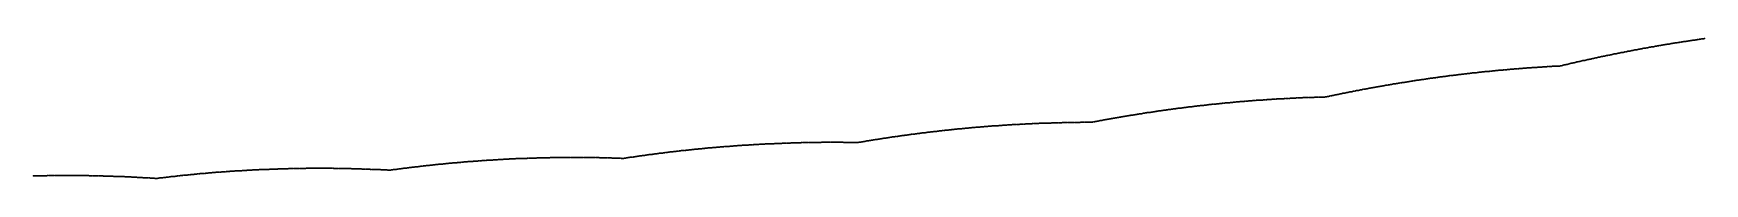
# Model space of a CAD drawing. Header units: metres. Extents: x 0 to 360, y 49 to 117.
# Drawn here: x 258.76 to 270, y 66.33 to 67.27 of the extents above; entities that cross this region are included whole.
import ezdxf

# ---------------------------------------------------------------- set-up
doc = ezdxf.new("R2010")
doc.units = ezdxf.units.M

msp = doc.modelspace()

# ---------------------------------------------------------------- linework, layer by layer
for p in [(269.689, 67.22), (269.695, 67.221), (269.702, 67.222), (269.709, 67.224), (269.715, 67.225), (269.722, 67.226), (269.728, 67.227), (269.735, 67.228), (269.742, 67.229), (269.748, 67.23), (269.755, 67.231), (269.762, 67.232), (269.768, 67.233), (269.775, 67.235), (269.781, 67.236), (269.788, 67.237), (269.795, 67.238), (269.801, 67.239), (269.808, 67.24), (269.814, 67.241), (269.821, 67.242), (269.828, 67.243), (269.834, 67.244), (269.841, 67.245), (269.847, 67.246), (269.854, 67.247), (269.861, 67.248), (269.867, 67.249), (269.874, 67.25), (269.88, 67.251), (269.887, 67.252), (269.894, 67.253), (269.9, 67.254), (269.907, 67.255), (269.914, 67.256), (269.92, 67.257), (269.927, 67.258), (269.933, 67.259), (269.94, 67.26), (269.947, 67.261), (269.953, 67.262), (269.96, 67.263), (269.966, 67.264), (269.973, 67.265), (269.98, 67.266), (269.986, 67.267), (269.993, 67.268), (270, 67.269), (269.128, 67.108), (269.135, 67.109), (269.141, 67.111), (269.148, 67.112), (269.155, 67.114), (269.161, 67.115), (269.168, 67.117), (269.174, 67.118), (269.181, 67.12), (269.188, 67.121), (269.194, 67.122), (269.201, 67.124), (269.207, 67.125), (269.214, 67.127), (269.221, 67.128), (269.227, 67.13), (269.234, 67.131), (269.24, 67.133), (269.247, 67.134), (269.253, 67.135), (269.26, 67.137), (269.267, 67.138), (269.273, 67.14), (269.28, 67.141), (269.286, 67.143), (269.293, 67.144), (269.3, 67.145), (269.306, 67.147), (269.313, 67.148), (269.319, 67.15), (269.326, 67.151), (269.333, 67.152), (269.339, 67.154), (269.346, 67.155), (269.352, 67.156), (269.359, 67.158), (269.366, 67.159), (269.372, 67.16), (269.379, 67.162), (269.385, 67.163), (269.392, 67.165), (269.398, 67.166), (269.405, 67.167), (269.412, 67.168), (269.418, 67.17), (269.425, 67.171), (269.431, 67.172), (269.438, 67.174), (269.445, 67.175), (269.451, 67.176), (269.458, 67.178), (269.464, 67.179), (269.471, 67.18), (269.478, 67.182), (269.484, 67.183), (269.491, 67.184), (269.497, 67.185), (269.504, 67.187), (269.511, 67.188), (269.517, 67.189), (269.524, 67.19), (269.53, 67.192), (269.537, 67.193), (269.544, 67.194), (269.55, 67.195), (269.557, 67.197), (269.563, 67.198), (269.57, 67.199), (269.577, 67.2), (269.583, 67.201), (269.59, 67.203), (269.596, 67.204), (269.603, 67.205), (269.61, 67.206), (269.616, 67.207), (269.623, 67.209), (269.629, 67.21), (269.636, 67.211), (269.643, 67.212), (269.649, 67.213), (269.656, 67.214), (269.662, 67.216), (269.669, 67.217), (269.676, 67.218), (269.682, 67.219), (268.117, 66.995), (268.123, 66.996), (268.13, 66.997), (268.136, 66.998), (268.143, 66.999), (268.149, 67), (268.156, 67.001), (268.163, 67.002), (268.169, 67.003), (268.176, 67.004), (268.182, 67.005), (268.189, 67.005), (268.195, 67.006), (268.202, 67.007), (268.208, 67.008), (268.215, 67.009), (268.222, 67.01), (268.228, 67.011), (268.235, 67.012), (268.241, 67.013), (268.248, 67.013), (268.254, 67.014), (268.261, 67.015), (268.267, 67.016), (268.274, 67.017), (268.281, 67.018), (268.287, 67.019), (268.294, 67.019), (268.3, 67.02), (268.307, 67.021), (268.313, 67.022), (268.32, 67.023), (268.327, 67.023), (268.333, 67.024), (268.34, 67.025), (268.346, 67.026), (268.353, 67.027), (268.359, 67.027), (268.366, 67.028), (268.372, 67.029), (268.379, 67.03), (268.386, 67.031), (268.392, 67.031), (268.399, 67.032), (268.405, 67.033), (268.412, 67.034), (268.418, 67.034), (268.425, 67.035), (268.431, 67.036), (268.438, 67.037), (268.445, 67.037), (268.451, 67.038), (268.458, 67.039), (268.464, 67.039), (268.471, 67.04), (268.477, 67.041), (268.484, 67.042), (268.491, 67.042), (268.497, 67.043), (268.504, 67.044), (268.51, 67.044), (268.517, 67.045), (268.523, 67.046), (268.53, 67.046), (268.537, 67.047), (268.543, 67.048), (268.55, 67.048), (268.556, 67.049), (268.563, 67.05), (268.569, 67.05), (268.576, 67.051), (268.582, 67.052), (268.589, 67.052), (268.596, 67.053), (268.602, 67.053), (268.609, 67.054), (268.615, 67.055), (268.622, 67.055), (268.628, 67.056), (268.635, 67.057), (268.642, 67.057), (268.648, 67.058), (268.655, 67.058), (268.661, 67.059), (268.668, 67.059), (268.674, 67.06), (268.681, 67.061), (268.688, 67.061), (268.694, 67.062), (268.701, 67.062), (268.707, 67.063), (268.714, 67.063), (268.72, 67.064), (268.727, 67.064), (268.734, 67.065), (268.74, 67.066), (268.747, 67.066), (268.753, 67.067), (268.76, 67.067), (268.766, 67.068), (268.773, 67.068), (268.78, 67.069), (268.786, 67.069), (268.793, 67.07), (268.799, 67.07), (268.806, 67.071), (268.812, 67.071), (268.819, 67.072), (268.826, 67.072), (268.832, 67.072), (268.839, 67.073), (268.845, 67.073), (268.852, 67.074), (268.858, 67.074), (268.865, 67.075), (268.872, 67.075), (268.878, 67.076), (268.885, 67.076), (268.891, 67.076), (268.898, 67.077), (268.905, 67.077), (268.911, 67.078), (268.918, 67.078), (268.924, 67.079), (268.931, 67.079), (268.937, 67.079), (268.944, 67.08), (268.951, 67.08), (268.957, 67.08), (268.964, 67.081), (268.97, 67.081), (268.977, 67.082), (268.983, 67.082), (268.99, 67.082), (268.997, 67.083), (269.003, 67.083), (269.01, 67.083), (269.016, 67.084), (269.023, 67.084), (269.03, 67.085), (269.036, 67.086), (269.043, 67.088), (269.049, 67.089), (269.056, 67.091), (269.062, 67.092), (269.069, 67.094), (269.076, 67.095), (269.082, 67.097), (269.089, 67.098), (269.095, 67.1), (269.102, 67.102), (269.109, 67.103), (269.115, 67.105), (269.122, 67.106), (267.489, 66.883), (267.495, 66.885), (267.502, 66.886), (267.508, 66.888), (267.515, 66.889), (267.521, 66.89), (267.528, 66.892), (267.534, 66.893), (267.541, 66.894), (267.548, 66.896), (267.554, 66.897), (267.561, 66.898), (267.567, 66.9), (267.574, 66.901), (267.58, 66.902), (267.587, 66.904), (267.593, 66.905), (267.6, 66.906), (267.606, 66.908), (267.613, 66.909), (267.619, 66.91), (267.626, 66.911), (267.632, 66.913), (267.639, 66.914), (267.646, 66.915), (267.652, 66.917), (267.659, 66.918), (267.665, 66.919), (267.672, 66.92), (267.678, 66.922), (267.685, 66.923), (267.691, 66.924), (267.698, 66.925), (267.704, 66.927), (267.711, 66.928), (267.717, 66.929), (267.724, 66.93), (267.731, 66.931), (267.737, 66.933), (267.744, 66.934), (267.75, 66.935), (267.757, 66.936), (267.763, 66.937), (267.77, 66.939), (267.776, 66.94), (267.783, 66.941), (267.789, 66.942), (267.796, 66.943), (267.802, 66.944), (267.809, 66.946), (267.816, 66.947), (267.822, 66.948), (267.829, 66.949), (267.835, 66.95), (267.842, 66.951), (267.848, 66.953), (267.855, 66.954), (267.861, 66.955), (267.868, 66.956), (267.874, 66.957), (267.881, 66.958), (267.888, 66.959), (267.894, 66.96), (267.901, 66.961), (267.907, 66.963), (267.914, 66.964), (267.92, 66.965), (267.927, 66.966), (267.933, 66.967), (267.94, 66.968), (267.946, 66.969), (267.953, 66.97), (267.96, 66.971), (267.966, 66.972), (267.973, 66.973), (267.979, 66.974), (267.986, 66.975), (267.992, 66.976), (267.999, 66.977), (268.005, 66.978), (268.012, 66.979), (268.018, 66.98), (268.025, 66.982), (268.032, 66.983), (268.038, 66.984), (268.045, 66.985), (268.051, 66.986), (268.058, 66.987), (268.064, 66.988), (268.071, 66.988), (268.077, 66.989), (268.084, 66.99), (268.091, 66.991), (268.097, 66.992), (268.104, 66.993), (268.11, 66.994), (266.258, 66.77), (266.264, 66.771), (266.271, 66.772), (266.277, 66.773), (266.284, 66.774), (266.29, 66.775), (266.297, 66.776), (266.303, 66.777), (266.31, 66.778), (266.316, 66.779), (266.323, 66.78), (266.329, 66.781), (266.336, 66.782), (266.342, 66.783), (266.349, 66.784), (266.355, 66.785), (266.362, 66.786), (266.368, 66.787), (266.375, 66.787), (266.381, 66.788), (266.388, 66.789), (266.394, 66.79), (266.401, 66.791), (266.407, 66.792), (266.414, 66.793), (266.42, 66.794), (266.427, 66.795), (266.433, 66.795), (266.44, 66.796), (266.446, 66.797), (266.453, 66.798), (266.459, 66.799), (266.466, 66.8), (266.472, 66.801), (266.479, 66.801), (266.485, 66.802), (266.492, 66.803), (266.498, 66.804), (266.505, 66.805), (266.511, 66.805), (266.518, 66.806), (266.524, 66.807), (266.531, 66.808), (266.537, 66.809), (266.544, 66.809), (266.55, 66.81), (266.557, 66.811), (266.563, 66.812), (266.57, 66.813), (266.576, 66.813), (266.583, 66.814), (266.589, 66.815), (266.596, 66.816), (266.602, 66.816), (266.609, 66.817), (266.615, 66.818), (266.622, 66.819), (266.628, 66.819), (266.635, 66.82), (266.641, 66.821), (266.648, 66.821), (266.654, 66.822), (266.661, 66.823), (266.667, 66.824), (266.674, 66.824), (266.68, 66.825), (266.687, 66.826), (266.693, 66.826), (266.7, 66.827), (266.706, 66.828), (266.713, 66.828), (266.719, 66.829), (266.726, 66.83), (266.732, 66.83), (266.739, 66.831), (266.745, 66.832), (266.752, 66.832), (266.758, 66.833), (266.765, 66.834), (266.771, 66.834), (266.778, 66.835), (266.784, 66.836), (266.791, 66.836), (266.798, 66.837), (266.804, 66.837), (266.811, 66.838), (266.817, 66.839), (266.824, 66.839), (266.83, 66.84), (266.837, 66.84), (266.843, 66.841), (266.85, 66.842), (266.856, 66.842), (266.863, 66.843), (266.869, 66.843), (266.876, 66.844), (266.882, 66.844), (266.889, 66.845), (266.895, 66.845), (266.902, 66.846), (266.908, 66.847), (266.915, 66.847), (266.921, 66.848), (266.928, 66.848), (266.934, 66.849), (266.941, 66.849), (266.947, 66.85), (266.954, 66.85), (266.96, 66.851), (266.967, 66.851), (266.973, 66.852), (266.98, 66.852), (266.986, 66.853), (266.993, 66.853), (266.999, 66.854), (267.006, 66.854), (267.012, 66.855), (267.019, 66.855), (267.025, 66.855), (267.032, 66.856), (267.039, 66.856), (267.045, 66.857), (267.052, 66.857), (267.058, 66.858), (267.065, 66.858), (267.071, 66.859), (267.078, 66.859), (267.084, 66.859), (267.091, 66.86), (267.097, 66.86), (267.104, 66.861), (267.11, 66.861), (267.117, 66.861), (267.123, 66.862), (267.13, 66.862), (267.136, 66.863), (267.143, 66.863), (267.149, 66.863), (267.156, 66.864), (267.162, 66.864), (267.169, 66.864), (267.175, 66.865), (267.182, 66.865), (267.188, 66.865), (267.195, 66.866), (267.202, 66.866), (267.208, 66.866), (267.215, 66.867), (267.221, 66.867), (267.228, 66.867), (267.234, 66.868), (267.241, 66.868), (267.247, 66.868), (267.254, 66.869), (267.26, 66.869), (267.267, 66.869), (267.273, 66.87), (267.28, 66.87), (267.286, 66.87), (267.293, 66.87), (267.299, 66.871), (267.306, 66.871), (267.312, 66.871), (267.319, 66.871), (267.325, 66.872), (267.332, 66.872), (267.339, 66.872), (267.345, 66.872), (267.352, 66.873), (267.358, 66.873), (267.365, 66.873), (267.371, 66.873), (267.378, 66.874), (267.384, 66.874), (267.391, 66.874), (267.397, 66.874), (267.404, 66.874), (267.41, 66.875), (267.417, 66.875), (267.423, 66.875), (267.43, 66.875), (267.436, 66.875), (267.443, 66.875), (267.45, 66.876), (267.456, 66.877), (267.463, 66.878), (267.469, 66.879), (267.476, 66.881), (267.482, 66.882), (264.957, 66.658), (264.963, 66.658), (264.97, 66.659), (264.976, 66.66), (264.982, 66.66), (264.989, 66.661), (264.995, 66.661), (265.002, 66.662), (265.008, 66.663), (265.015, 66.663), (265.021, 66.664), (265.028, 66.665), (265.034, 66.665), (265.041, 66.666), (265.047, 66.666), (265.053, 66.667), (265.06, 66.667), (265.066, 66.668), (265.073, 66.669), (265.079, 66.669), (265.086, 66.67), (265.092, 66.67), (265.099, 66.671), (265.105, 66.671), (265.112, 66.672), (265.118, 66.673), (265.124, 66.673), (265.131, 66.674), (265.137, 66.674), (265.144, 66.675), (265.15, 66.675), (265.157, 66.676), (265.163, 66.676), (265.17, 66.677), (265.176, 66.677), (265.183, 66.678), (265.189, 66.678), (265.196, 66.679), (265.202, 66.679), (265.208, 66.68), (265.215, 66.68), (265.221, 66.681), (265.228, 66.681), (265.234, 66.682), (265.241, 66.682), (265.247, 66.682), (265.254, 66.683), (265.26, 66.683), (265.267, 66.684), (265.273, 66.684), (265.28, 66.685), (265.286, 66.685), (265.293, 66.685), (265.299, 66.686), (265.305, 66.686), (265.312, 66.687), (265.318, 66.687), (265.325, 66.688), (265.331, 66.688), (265.338, 66.688), (265.344, 66.689), (265.351, 66.689), (265.357, 66.689), (265.364, 66.69), (265.37, 66.69), (265.377, 66.691), (265.383, 66.691), (265.389, 66.691), (265.396, 66.692), (265.402, 66.692), (265.409, 66.692), (265.415, 66.693), (265.422, 66.693), (265.428, 66.693), (265.435, 66.694), (265.441, 66.694), (265.448, 66.694), (265.454, 66.695), (265.461, 66.695), (265.467, 66.695), (265.474, 66.695), (265.48, 66.696), (265.487, 66.696), (265.493, 66.696), (265.499, 66.697), (265.506, 66.697), (265.512, 66.697), (265.519, 66.697), (265.525, 66.698), (265.532, 66.698), (265.538, 66.698), (265.545, 66.698), (265.551, 66.699), (265.558, 66.699), (265.564, 66.699), (265.571, 66.699), (265.577, 66.7), (265.584, 66.7), (265.59, 66.7), (265.597, 66.7), (265.603, 66.7), (265.609, 66.701), (265.616, 66.701), (265.622, 66.701), (265.629, 66.701), (265.635, 66.701), (265.642, 66.702), (265.648, 66.702), (265.655, 66.702), (265.661, 66.702), (265.668, 66.702), (265.674, 66.702), (265.681, 66.703), (265.687, 66.703), (265.694, 66.703), (265.7, 66.703), (265.707, 66.703), (265.713, 66.703), (265.72, 66.703), (265.726, 66.703), (265.733, 66.704), (265.739, 66.704), (265.745, 66.704), (265.752, 66.704), (265.758, 66.704), (265.765, 66.704), (265.771, 66.704), (265.778, 66.704), (265.784, 66.704), (265.791, 66.704), (265.797, 66.704), (265.804, 66.705), (265.81, 66.705), (265.817, 66.705), (265.823, 66.705), (265.83, 66.705), (265.836, 66.705), (265.843, 66.705), (265.849, 66.705), (265.856, 66.705), (265.862, 66.705), (265.869, 66.705), (265.875, 66.705), (265.882, 66.706), (265.888, 66.707), (265.895, 66.708), (265.901, 66.71), (265.907, 66.711), (265.914, 66.712), (265.92, 66.713), (265.927, 66.715), (265.933, 66.716), (265.94, 66.717), (265.946, 66.718), (265.953, 66.719), (265.959, 66.721), (265.966, 66.722), (265.972, 66.723), (265.979, 66.724), (265.985, 66.725), (265.992, 66.726), (265.998, 66.728), (266.005, 66.729), (266.011, 66.73), (266.018, 66.731), (266.024, 66.732), (266.031, 66.733), (266.037, 66.734), (266.044, 66.736), (266.05, 66.737), (266.057, 66.738), (266.063, 66.739), (266.07, 66.74), (266.076, 66.741), (266.083, 66.742), (266.089, 66.743), (266.096, 66.745), (266.102, 66.746), (266.109, 66.747), (266.115, 66.748), (266.122, 66.749), (266.128, 66.75), (266.135, 66.751), (266.141, 66.752), (266.147, 66.753), (266.154, 66.754), (266.16, 66.755), (266.167, 66.756), (266.173, 66.757), (266.18, 66.758), (266.186, 66.759), (266.193, 66.76), (266.199, 66.761), (266.206, 66.762), (266.212, 66.763), (266.219, 66.765), (266.225, 66.766), (266.232, 66.767), (266.238, 66.768), (266.245, 66.769), (266.251, 66.77), (263.458, 66.545), (263.464, 66.545), (263.471, 66.546), (263.477, 66.546), (263.483, 66.547), (263.49, 66.547), (263.496, 66.548), (263.503, 66.548), (263.509, 66.549), (263.515, 66.549), (263.522, 66.549), (263.528, 66.55), (263.535, 66.55), (263.541, 66.551), (263.547, 66.551), (263.554, 66.552), (263.56, 66.552), (263.567, 66.552), (263.573, 66.553), (263.58, 66.553), (263.586, 66.554), (263.592, 66.554), (263.599, 66.554), (263.605, 66.555), (263.612, 66.555), (263.618, 66.555), (263.624, 66.556), (263.631, 66.556), (263.637, 66.556), (263.644, 66.557), (263.65, 66.557), (263.657, 66.557), (263.663, 66.558), (263.669, 66.558), (263.676, 66.558), (263.682, 66.559), (263.689, 66.559), (263.695, 66.559), (263.701, 66.56), (263.708, 66.56), (263.714, 66.56), (263.721, 66.561), (263.727, 66.561), (263.734, 66.561), (263.74, 66.561), (263.746, 66.562), (263.753, 66.562), (263.759, 66.562), (263.766, 66.562), (263.772, 66.563), (263.779, 66.563), (263.785, 66.563), (263.791, 66.563), (263.798, 66.564), (263.804, 66.564), (263.811, 66.564), (263.817, 66.564), (263.823, 66.565), (263.83, 66.565), (263.836, 66.565), (263.843, 66.565), (263.849, 66.565), (263.856, 66.566), (263.862, 66.566), (263.868, 66.566), (263.875, 66.566), (263.881, 66.566), (263.888, 66.567), (263.894, 66.567), (263.901, 66.567), (263.907, 66.567), (263.913, 66.567), (263.92, 66.567), (263.926, 66.568), (263.933, 66.568), (263.939, 66.568), (263.946, 66.568), (263.952, 66.568), (263.958, 66.568), (263.965, 66.568), (263.971, 66.568), (263.978, 66.569), (263.984, 66.569), (263.991, 66.569), (263.997, 66.569), (264.003, 66.569), (264.01, 66.569), (264.016, 66.569), (264.023, 66.569), (264.029, 66.569), (264.035, 66.569), (264.042, 66.569), (264.048, 66.569), (264.055, 66.569), (264.061, 66.57), (264.068, 66.57), (264.074, 66.57), (264.08, 66.57), (264.087, 66.57), (264.093, 66.57), (264.1, 66.57), (264.106, 66.57), (264.113, 66.57), (264.119, 66.57), (264.126, 66.57), (264.132, 66.57), (264.138, 66.57), (264.145, 66.57), (264.151, 66.57), (264.158, 66.57), (264.164, 66.57), (264.171, 66.57), (264.177, 66.57), (264.183, 66.57), (264.19, 66.57), (264.196, 66.57), (264.203, 66.57), (264.209, 66.569), (264.216, 66.569), (264.222, 66.569), (264.228, 66.569), (264.235, 66.569), (264.241, 66.569), (264.248, 66.569), (264.254, 66.569), (264.261, 66.569), (264.267, 66.569), (264.273, 66.569), (264.28, 66.569), (264.286, 66.569), (264.293, 66.568), (264.299, 66.568), (264.306, 66.569), (264.312, 66.57), (264.319, 66.571), (264.325, 66.572), (264.331, 66.573), (264.338, 66.574), (264.344, 66.575), (264.351, 66.576), (264.357, 66.578), (264.364, 66.579), (264.37, 66.58), (264.376, 66.581), (264.383, 66.582), (264.389, 66.583), (264.396, 66.584), (264.402, 66.585), (264.409, 66.586), (264.415, 66.587), (264.422, 66.588), (264.428, 66.589), (264.434, 66.59), (264.441, 66.591), (264.447, 66.592), (264.454, 66.593), (264.46, 66.594), (264.467, 66.595), (264.473, 66.596), (264.479, 66.597), (264.486, 66.598), (264.492, 66.599), (264.499, 66.6), (264.505, 66.601), (264.512, 66.602), (264.518, 66.603), (264.525, 66.604), (264.531, 66.605), (264.537, 66.606), (264.544, 66.607), (264.55, 66.608), (264.557, 66.609), (264.563, 66.609), (264.57, 66.61), (264.576, 66.611), (264.583, 66.612), (264.589, 66.613), (264.595, 66.614), (264.602, 66.615), (264.608, 66.616), (264.615, 66.617), (264.621, 66.618), (264.628, 66.618), (264.634, 66.619), (264.641, 66.62), (264.647, 66.621), (264.653, 66.622), (264.66, 66.623), (264.666, 66.624), (264.673, 66.625), (264.679, 66.625), (264.686, 66.626), (264.692, 66.627), (264.699, 66.628), (264.705, 66.629), (264.711, 66.63), (264.718, 66.63), (264.724, 66.631), (264.731, 66.632), (264.737, 66.633), (264.744, 66.634), (264.75, 66.634), (264.757, 66.635), (264.763, 66.636), (264.769, 66.637), (264.776, 66.638), (264.782, 66.638), (264.789, 66.639), (264.795, 66.64), (264.802, 66.641), (264.808, 66.641), (264.815, 66.642), (264.821, 66.643), (264.828, 66.644), (264.834, 66.644), (264.84, 66.645), (264.847, 66.646), (264.853, 66.647), (264.86, 66.647), (264.866, 66.648), (264.873, 66.649), (264.879, 66.649), (264.886, 66.65), (264.892, 66.651), (264.899, 66.652), (264.905, 66.652), (264.911, 66.653), (264.918, 66.654), (264.924, 66.654), (264.931, 66.655), (264.937, 66.656), (264.944, 66.656), (264.95, 66.657), (261.599, 66.433), (261.606, 66.433), (261.612, 66.434), (261.618, 66.434), (261.625, 66.435), (261.631, 66.435), (261.637, 66.436), (261.644, 66.437), (261.65, 66.437), (261.656, 66.438), (261.663, 66.438), (261.669, 66.439), (261.676, 66.439), (261.682, 66.44), (261.688, 66.44), (261.695, 66.441), (261.701, 66.441), (261.707, 66.442), (261.714, 66.442), (261.72, 66.443), (261.726, 66.443), (261.733, 66.444), (261.739, 66.444), (261.746, 66.444), (261.752, 66.445), (261.758, 66.445), (261.765, 66.446), (261.771, 66.446), (261.777, 66.447), (261.784, 66.447), (261.79, 66.448), (261.796, 66.448), (261.803, 66.448), (261.809, 66.449), (261.816, 66.449), (261.822, 66.45), (261.828, 66.45), (261.835, 66.45), (261.841, 66.451), (261.847, 66.451), (261.854, 66.452), (261.86, 66.452), (261.867, 66.452), (261.873, 66.453), (261.879, 66.453), (261.886, 66.454), (261.892, 66.454), (261.898, 66.454), (261.905, 66.455), (261.911, 66.455), (261.917, 66.455), (261.924, 66.456), (261.93, 66.456), (261.937, 66.456), (261.943, 66.457), (261.949, 66.457), (261.956, 66.457), (261.962, 66.458), (261.968, 66.458), (261.975, 66.458), (261.981, 66.458), (261.988, 66.459), (261.994, 66.459), (262, 66.459), (262.007, 66.46), (262.013, 66.46), (262.019, 66.46), (262.026, 66.46), (262.032, 66.461), (262.039, 66.461), (262.045, 66.461), (262.051, 66.461), (262.058, 66.462), (262.064, 66.462), (262.07, 66.462), (262.077, 66.462), (262.083, 66.463), (262.09, 66.463), (262.096, 66.463), (262.102, 66.463), (262.109, 66.463), (262.115, 66.464), (262.121, 66.464), (262.128, 66.464), (262.134, 66.464), (262.141, 66.464), (262.147, 66.465), (262.153, 66.465), (262.16, 66.465), (262.166, 66.465), (262.172, 66.465), (262.179, 66.465), (262.185, 66.466), (262.192, 66.466), (262.198, 66.466), (262.204, 66.466), (262.211, 66.466), (262.217, 66.466), (262.223, 66.466), (262.23, 66.466), (262.236, 66.467), (262.243, 66.467), (262.249, 66.467), (262.255, 66.467), (262.262, 66.467), (262.268, 66.467), (262.274, 66.467), (262.281, 66.467), (262.287, 66.467), (262.294, 66.467), (262.3, 66.468), (262.306, 66.468), (262.313, 66.468), (262.319, 66.468), (262.326, 66.468), (262.332, 66.468), (262.338, 66.468), (262.345, 66.468), (262.351, 66.468), (262.357, 66.468), (262.364, 66.468), (262.37, 66.468), (262.377, 66.468), (262.383, 66.468), (262.389, 66.468), (262.396, 66.468), (262.402, 66.468), (262.408, 66.468), (262.415, 66.468), (262.421, 66.468), (262.428, 66.468), (262.434, 66.468), (262.44, 66.468), (262.447, 66.468), (262.453, 66.468), (262.46, 66.468), (262.466, 66.468), (262.472, 66.468), (262.479, 66.468), (262.485, 66.468), (262.491, 66.468), (262.498, 66.467), (262.504, 66.467), (262.511, 66.467), (262.517, 66.467), (262.523, 66.467), (262.53, 66.467), (262.536, 66.467), (262.543, 66.467), (262.549, 66.467), (262.555, 66.467), (262.562, 66.467), (262.568, 66.466), (262.575, 66.466), (262.581, 66.466), (262.587, 66.466), (262.594, 66.466), (262.6, 66.466), (262.606, 66.466), (262.613, 66.465), (262.619, 66.465), (262.626, 66.465), (262.632, 66.465), (262.638, 66.465), (262.645, 66.465), (262.651, 66.464), (262.658, 66.464), (262.664, 66.464), (262.67, 66.464), (262.677, 66.464), (262.683, 66.463), (262.69, 66.463), (262.696, 66.463), (262.702, 66.463), (262.709, 66.463), (262.715, 66.462), (262.721, 66.462), (262.728, 66.462), (262.734, 66.463), (262.741, 66.464), (262.747, 66.465), (262.753, 66.466), (262.76, 66.467), (262.766, 66.468), (262.773, 66.469), (262.779, 66.469), (262.785, 66.47), (262.792, 66.471), (262.798, 66.472), (262.805, 66.473), (262.811, 66.474), (262.817, 66.475), (262.824, 66.476), (262.83, 66.477), (262.837, 66.478), (262.843, 66.479), (262.849, 66.48), (262.856, 66.481), (262.862, 66.481), (262.869, 66.482), (262.875, 66.483), (262.881, 66.484), (262.888, 66.485), (262.894, 66.486), (262.901, 66.487), (262.907, 66.488), (262.913, 66.488), (262.92, 66.489), (262.926, 66.49), (262.932, 66.491), (262.939, 66.492), (262.945, 66.493), (262.952, 66.493), (262.958, 66.494), (262.964, 66.495), (262.971, 66.496), (262.977, 66.497), (262.984, 66.498), (262.99, 66.498), (262.996, 66.499), (263.003, 66.5), (263.009, 66.501), (263.016, 66.502), (263.022, 66.502), (263.028, 66.503), (263.035, 66.504), (263.041, 66.505), (263.048, 66.505), (263.054, 66.506), (263.06, 66.507), (263.067, 66.508), (263.073, 66.508), (263.08, 66.509), (263.086, 66.51), (263.092, 66.511), (263.099, 66.511), (263.105, 66.512), (263.112, 66.513), (263.118, 66.514), (263.124, 66.514), (263.131, 66.515), (263.137, 66.516), (263.144, 66.516), (263.15, 66.517), (263.157, 66.518), (263.163, 66.518), (263.169, 66.519), (263.176, 66.52), (263.182, 66.52), (263.189, 66.521), (263.195, 66.522), (263.201, 66.522), (263.208, 66.523), (263.214, 66.524), (263.221, 66.524), (263.227, 66.525), (263.233, 66.526), (263.24, 66.526), (263.246, 66.527), (263.253, 66.527), (263.259, 66.528), (263.265, 66.529), (263.272, 66.529), (263.278, 66.53), (263.285, 66.531), (263.291, 66.531), (263.297, 66.532), (263.304, 66.532), (263.31, 66.533), (263.317, 66.533), (263.323, 66.534), (263.329, 66.535), (263.336, 66.535), (263.342, 66.536), (263.349, 66.536), (263.355, 66.537), (263.362, 66.537), (263.368, 66.538), (263.374, 66.538), (263.381, 66.539), (263.387, 66.539), (263.394, 66.54), (263.4, 66.54), (263.406, 66.541), (263.413, 66.542), (263.419, 66.542), (263.426, 66.543), (263.432, 66.543), (263.438, 66.543), (263.445, 66.544), (263.451, 66.544), (258.759, 66.344), (258.765, 66.344), (258.771, 66.344), (258.778, 66.344), (258.784, 66.344), (258.79, 66.344), (258.797, 66.344), (258.803, 66.345), (258.809, 66.345), (258.815, 66.345), (258.822, 66.345), (258.828, 66.345), (258.834, 66.345), (258.841, 66.345), (258.847, 66.345), (258.853, 66.346), (258.859, 66.346), (258.866, 66.346), (258.872, 66.346), (258.878, 66.346), (258.885, 66.346), (258.891, 66.346), (258.897, 66.346), (258.904, 66.346), (258.91, 66.346), (258.916, 66.346), (258.922, 66.346), (258.929, 66.346), (258.935, 66.346), (258.941, 66.347), (258.948, 66.347), (258.954, 66.347), (258.96, 66.347), (258.967, 66.347), (258.973, 66.347), (258.979, 66.347), (258.985, 66.347), (258.992, 66.347), (258.998, 66.347), (259.004, 66.347), (259.011, 66.347), (259.017, 66.347), (259.023, 66.347), (259.029, 66.347), (259.036, 66.347), (259.042, 66.347), (259.048, 66.346), (259.055, 66.346), (259.061, 66.346), (259.067, 66.346), (259.074, 66.346), (259.08, 66.346), (259.086, 66.346), (259.092, 66.346), (259.099, 66.346), (259.105, 66.346), (259.111, 66.346), (259.118, 66.346), (259.124, 66.346), (259.13, 66.346), (259.137, 66.345), (259.143, 66.345), (259.149, 66.345), (259.155, 66.345), (259.162, 66.345), (259.168, 66.345), (259.174, 66.345), (259.181, 66.345), (259.187, 66.345), (259.193, 66.344), (259.2, 66.344), (259.206, 66.344), (259.212, 66.344), (259.218, 66.344), (259.225, 66.344), (259.231, 66.343), (259.237, 66.343), (259.244, 66.343), (259.25, 66.343), (259.256, 66.343), (259.263, 66.343), (259.269, 66.342), (259.275, 66.342), (259.282, 66.342), (259.288, 66.342), (259.294, 66.342), (259.3, 66.341), (259.307, 66.341), (259.313, 66.341), (259.319, 66.341), (259.326, 66.34), (259.332, 66.34), (259.338, 66.34), (259.345, 66.34), (259.351, 66.339), (259.357, 66.339), (259.363, 66.339), (259.37, 66.339), (259.376, 66.338), (259.382, 66.338), (259.389, 66.338), (259.395, 66.337), (259.401, 66.337), (259.408, 66.337), (259.414, 66.337), (259.42, 66.336), (259.427, 66.336), (259.433, 66.336), (259.439, 66.335), (259.445, 66.335), (259.452, 66.335), (259.458, 66.334), (259.464, 66.334), (259.471, 66.334), (259.477, 66.333), (259.483, 66.333), (259.49, 66.333), (259.496, 66.332), (259.502, 66.332), (259.509, 66.332), (259.515, 66.331), (259.521, 66.331), (259.527, 66.33), (259.534, 66.33), (259.54, 66.33), (259.546, 66.329), (259.553, 66.329), (259.559, 66.328), (259.565, 66.328), (259.572, 66.328), (259.578, 66.327), (259.584, 66.327), (259.591, 66.327), (259.597, 66.328), (259.603, 66.329), (259.61, 66.33), (259.616, 66.331), (259.622, 66.331), (259.628, 66.332), (259.635, 66.333), (259.641, 66.334), (259.647, 66.334), (259.654, 66.335), (259.66, 66.336), (259.666, 66.336), (259.673, 66.337), (259.679, 66.338), (259.685, 66.339), (259.692, 66.339), (259.698, 66.34), (259.704, 66.341), (259.711, 66.341), (259.717, 66.342), (259.723, 66.343), (259.729, 66.344), (259.736, 66.344), (259.742, 66.345), (259.748, 66.346), (259.755, 66.346), (259.761, 66.347), (259.767, 66.348), (259.774, 66.348), (259.78, 66.349), (259.786, 66.349), (259.793, 66.35), (259.799, 66.351), (259.805, 66.351), (259.812, 66.352), (259.818, 66.353), (259.824, 66.353), (259.83, 66.354), (259.837, 66.354), (259.843, 66.355), (259.849, 66.356), (259.856, 66.356), (259.862, 66.357), (259.868, 66.357), (259.875, 66.358), (259.881, 66.359), (259.887, 66.359), (259.894, 66.36), (259.9, 66.36), (259.906, 66.361), (259.913, 66.361), (259.919, 66.362), (259.925, 66.362), (259.932, 66.363), (259.938, 66.364), (259.944, 66.364), (259.951, 66.365), (259.957, 66.365), (259.963, 66.366), (259.97, 66.366), (259.976, 66.367), (259.982, 66.367), (259.988, 66.368), (259.995, 66.368), (260.001, 66.369), (260.007, 66.369), (260.014, 66.37), (260.02, 66.37), (260.026, 66.371), (260.033, 66.371), (260.039, 66.371), (260.045, 66.372), (260.052, 66.372), (260.058, 66.373), (260.064, 66.373), (260.071, 66.374), (260.077, 66.374), (260.083, 66.375), (260.09, 66.375), (260.096, 66.375), (260.102, 66.376), (260.109, 66.376), (260.115, 66.377), (260.121, 66.377), (260.128, 66.378), (260.134, 66.378), (260.14, 66.378), (260.147, 66.379), (260.153, 66.379), (260.159, 66.379), (260.166, 66.38), (260.172, 66.38), (260.178, 66.381), (260.185, 66.381), (260.191, 66.381), (260.197, 66.382), (260.203, 66.382), (260.21, 66.382), (260.216, 66.383), (260.222, 66.383), (260.229, 66.383), (260.235, 66.384), (260.241, 66.384), (260.248, 66.384), (260.254, 66.385), (260.26, 66.385), (260.267, 66.385), (260.273, 66.385), (260.279, 66.386), (260.286, 66.386), (260.292, 66.386), (260.298, 66.387), (260.305, 66.387), (260.311, 66.387), (260.317, 66.387), (260.324, 66.388), (260.33, 66.388), (260.336, 66.388), (260.343, 66.388), (260.349, 66.389), (260.355, 66.389), (260.362, 66.389), (260.368, 66.389), (260.374, 66.39), (260.381, 66.39), (260.387, 66.39), (260.393, 66.39), (260.4, 66.39), (260.406, 66.391), (260.412, 66.391), (260.419, 66.391), (260.425, 66.391), (260.431, 66.391), (260.438, 66.392), (260.444, 66.392), (260.45, 66.392), (260.457, 66.392), (260.463, 66.392), (260.469, 66.392), (260.476, 66.393), (260.482, 66.393), (260.488, 66.393), (260.495, 66.393), (260.501, 66.393), (260.507, 66.393), (260.514, 66.393), (260.52, 66.393), (260.526, 66.394), (260.533, 66.394), (260.539, 66.394), (260.545, 66.394), (260.552, 66.394), (260.558, 66.394), (260.564, 66.394), (260.571, 66.394), (260.577, 66.394), (260.583, 66.394), (260.59, 66.394), (260.596, 66.395), (260.602, 66.395), (260.609, 66.395), (260.615, 66.395), (260.621, 66.395), (260.628, 66.395), (260.634, 66.395), (260.64, 66.395), (260.647, 66.395), (260.653, 66.395), (260.659, 66.395), (260.666, 66.395), (260.672, 66.395), (260.678, 66.395), (260.685, 66.395), (260.691, 66.395), (260.697, 66.395), (260.704, 66.395), (260.71, 66.395), (260.716, 66.395), (260.723, 66.395), (260.729, 66.395), (260.735, 66.395), (260.742, 66.395), (260.748, 66.395), (260.754, 66.395), (260.761, 66.395), (260.767, 66.395), (260.774, 66.395), (260.78, 66.394), (260.786, 66.394), (260.793, 66.394), (260.799, 66.394), (260.805, 66.394), (260.812, 66.394), (260.818, 66.394), (260.824, 66.394), (260.831, 66.394), (260.837, 66.394), (260.843, 66.394), (260.85, 66.393), (260.856, 66.393), (260.862, 66.393), (260.869, 66.393), (260.875, 66.393), (260.881, 66.393), (260.888, 66.393), (260.894, 66.393), (260.9, 66.392), (260.907, 66.392), (260.913, 66.392), (260.919, 66.392), (260.926, 66.392), (260.932, 66.392), (260.938, 66.391), (260.945, 66.391), (260.951, 66.391), (260.957, 66.391), (260.964, 66.391), (260.97, 66.39), (260.976, 66.39), (260.983, 66.39), (260.989, 66.39), (260.996, 66.39), (261.002, 66.389), (261.008, 66.389), (261.015, 66.389), (261.021, 66.389), (261.027, 66.388), (261.034, 66.388), (261.04, 66.388), (261.046, 66.388), (261.053, 66.387), (261.059, 66.387), (261.065, 66.387), (261.072, 66.387), (261.078, 66.386), (261.084, 66.386), (261.091, 66.386), (261.097, 66.385), (261.103, 66.385), (261.11, 66.385), (261.116, 66.385), (261.122, 66.384), (261.129, 66.384), (261.135, 66.384), (261.142, 66.383), (261.148, 66.383), (261.154, 66.383), (261.161, 66.383), (261.167, 66.384), (261.173, 66.385), (261.18, 66.386), (261.186, 66.386), (261.192, 66.387), (261.199, 66.388), (261.205, 66.389), (261.211, 66.39), (261.218, 66.391), (261.224, 66.392), (261.23, 66.392), (261.237, 66.393), (261.243, 66.394), (261.25, 66.395), (261.256, 66.396), (261.262, 66.396), (261.269, 66.397), (261.275, 66.398), (261.281, 66.399), (261.288, 66.4), (261.294, 66.4), (261.3, 66.401), (261.307, 66.402), (261.313, 66.403), (261.319, 66.403), (261.326, 66.404), (261.332, 66.405), (261.338, 66.406), (261.345, 66.406), (261.351, 66.407), (261.358, 66.408), (261.364, 66.409), (261.37, 66.409), (261.377, 66.41), (261.383, 66.411), (261.389, 66.412), (261.396, 66.412), (261.402, 66.413), (261.408, 66.414), (261.415, 66.414), (261.421, 66.415), (261.427, 66.416), (261.434, 66.416), (261.44, 66.417), (261.447, 66.418), (261.453, 66.419), (261.459, 66.419), (261.466, 66.42), (261.472, 66.42), (261.478, 66.421), (261.485, 66.422), (261.491, 66.422), (261.497, 66.423), (261.504, 66.424), (261.51, 66.424), (261.516, 66.425), (261.523, 66.426), (261.529, 66.426), (261.536, 66.427), (261.542, 66.427), (261.548, 66.428), (261.555, 66.429), (261.561, 66.429), (261.567, 66.43), (261.574, 66.43), (261.58, 66.431), (261.586, 66.432), (261.593, 66.432)]:
    msp.add_point(p)

doc.saveas('drawing.dxf')
